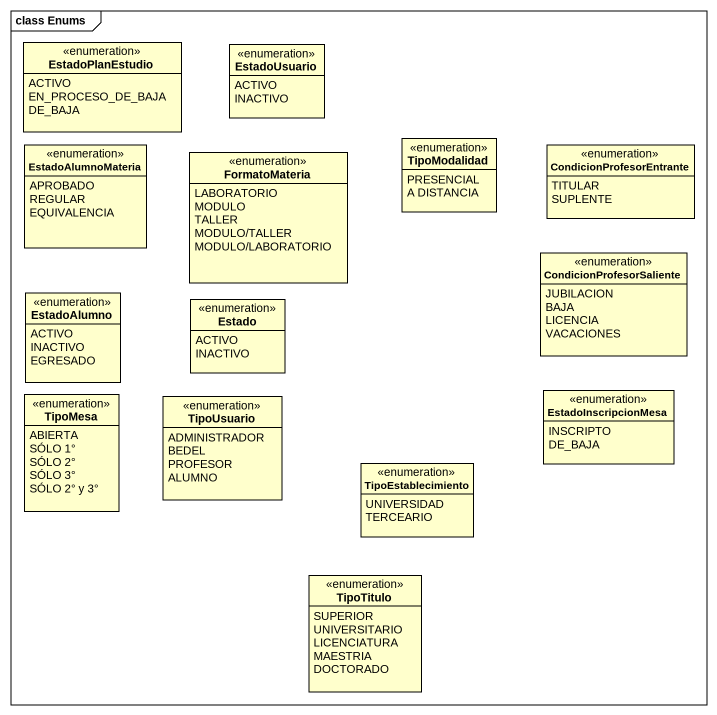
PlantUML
@startuml
mainframe class Enums
hide circle
hide empty members
enum EstadoPlanEstudio {
  ACTIVO
  EN_PROCESO_DE_BAJA
  DE_BAJA
}
enum EstadoUsuario {
  ACTIVO
  INACTIVO
}
enum EstadoAlumnoMateria {
  APROBADO
  REGULAR
  EQUIVALENCIA
}
enum FormatoMateria {
  LABORATORIO
  MODULO
  TALLER
  MODULO/TALLER
  MODULO/LABORATORIO
}
enum TipoModalidad {
  PRESENCIAL
  A DISTANCIA
}
enum CondicionProfesorEntrante {
  TITULAR
  SUPLENTE
}
enum EstadoAlumno {
  ACTIVO
  INACTIVO
  EGRESADO
}
enum CondicionProfesorSaliente {
  JUBILACION
  BAJA
  LICENCIA
  VACACIONES
}
enum Estado {
  ACTIVO
  INACTIVO
}
enum EstadoInscripcionMesa {
  INSCRIPTO
  DE_BAJA
}
enum TipoMesa {
  ABIERTA
  SÓLO 1°
  SÓLO 2°
  SÓLO 3°
  SÓLO 2° y 3°
}
enum TipoUsuario {
  ADMINISTRADOR
  BEDEL
  PROFESOR
  ALUMNO
}
enum TipoEstablecimiento {
  UNIVERSIDAD
  TERCEARIO
}
enum TipoTitulo {
  SUPERIOR
  UNIVERSITARIO
  LICENCIATURA
  MAESTRIA
  DOCTORADO
}
@enduml
